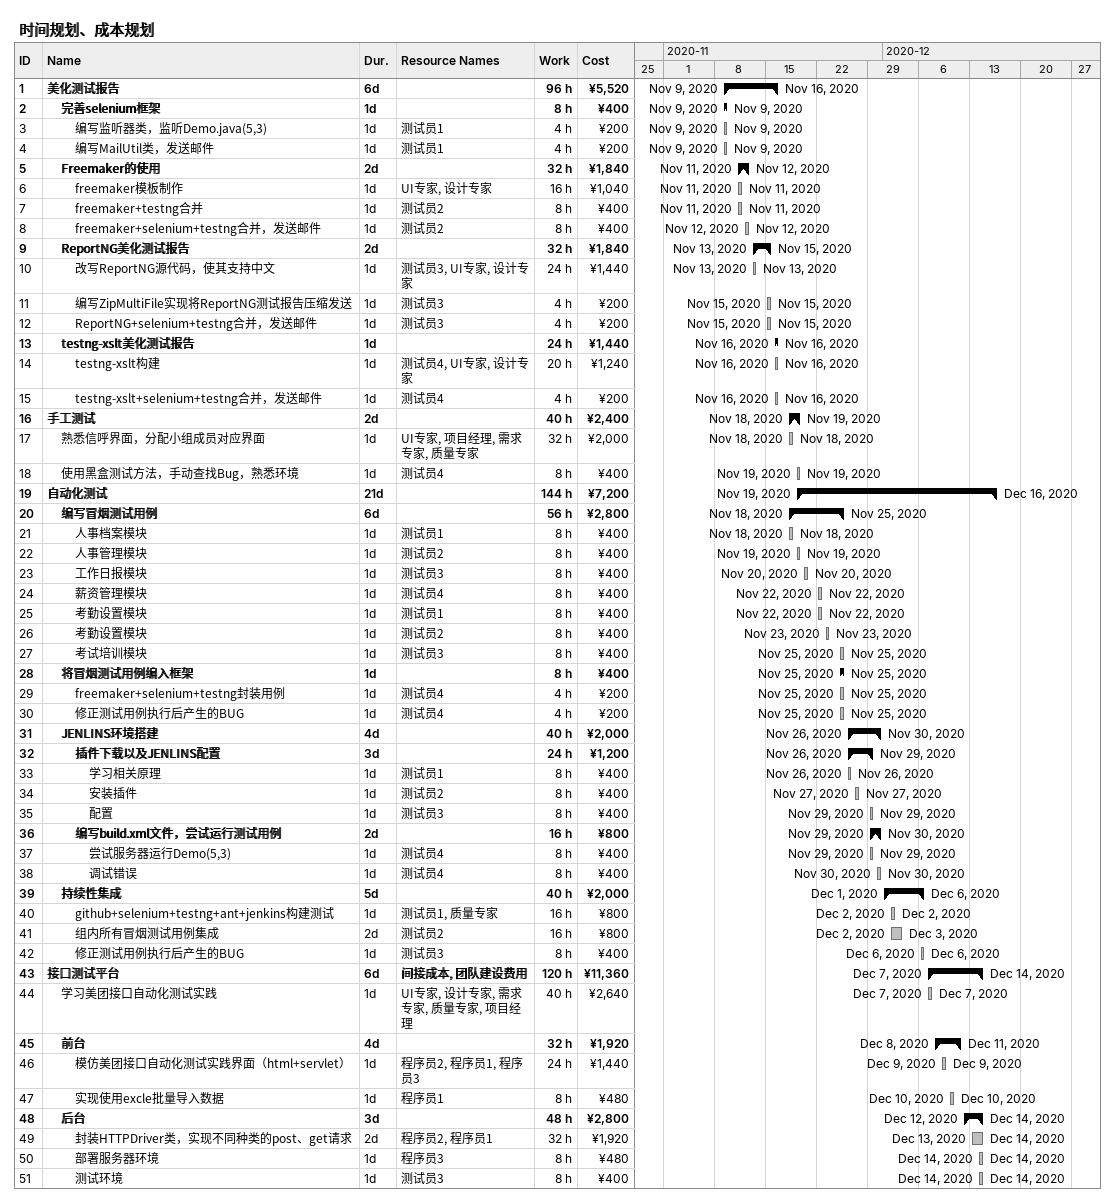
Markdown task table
时间规划、成本规划

| ID | Level | Task | Duration | Start | Finish | Resources | Work (h) | Cost (¥) |
|---|---|---|---|---|---|---|---|---|
| 1 | 1 | **美化测试报告** | 6d | 2020-11-09 | 2020-11-16 |  | 96 | 5520 |
| 2 | 2 | **完善selenium框架** | 1d | 2020-11-09 | 2020-11-09 |  | 8 | 400 |
| 3 | 3 | 编写监听器类，监听Demo.java(5,3) | 1d | 2020-11-09 | 2020-11-09 | 测试员1 | 4 | 200 |
| 4 | 3 | 编写MailUtil类，发送邮件 | 1d | 2020-11-09 | 2020-11-09 | 测试员1 | 4 | 200 |
| 5 | 2 | **Freemaker的使用** | 2d | 2020-11-11 | 2020-11-12 |  | 32 | 1840 |
| 6 | 3 | freemaker模板制作 | 1d | 2020-11-11 | 2020-11-11 | UI专家, 设计专家 | 16 | 1040 |
| 7 | 3 | freemaker+testng合并 | 1d | 2020-11-11 | 2020-11-11 | 测试员2 | 8 | 400 |
| 8 | 3 | freemaker+selenium+testng合并，发送邮件 | 1d | 2020-11-12 | 2020-11-12 | 测试员2 | 8 | 400 |
| 9 | 2 | **ReportNG美化测试报告** | 2d | 2020-11-13 | 2020-11-15 |  | 32 | 1840 |
| 10 | 3 | 改写ReportNG源代码，使其支持中文 | 1d | 2020-11-13 | 2020-11-13 | 测试员3, UI专家, 设计专家 | 24 | 1440 |
| 11 | 3 | 编写ZipMultiFile实现将ReportNG测试报告压缩发送 | 1d | 2020-11-15 | 2020-11-15 | 测试员3 | 4 | 200 |
| 12 | 3 | ReportNG+selenium+testng合并，发送邮件 | 1d | 2020-11-15 | 2020-11-15 | 测试员3 | 4 | 200 |
| 13 | 2 | **testng-xslt美化测试报告** | 1d | 2020-11-16 | 2020-11-16 |  | 24 | 1440 |
| 14 | 3 | testng-xslt构建 | 1d | 2020-11-16 | 2020-11-16 | 测试员4, UI专家, 设计专家 | 20 | 1240 |
| 15 | 3 | testng-xslt+selenium+testng合并，发送邮件 | 1d | 2020-11-16 | 2020-11-16 | 测试员4 | 4 | 200 |
| 16 | 1 | **手工测试** | 2d | 2020-11-18 | 2020-11-19 |  | 40 | 2400 |
| 17 | 2 | 熟悉信呼界面，分配小组成员对应界面 | 1d | 2020-11-18 | 2020-11-18 | UI专家, 项目经理, 需求专家, 质量专家 | 32 | 2000 |
| 18 | 2 | 使用黑盒测试方法，手动查找Bug，熟悉环境 | 1d | 2020-11-19 | 2020-11-19 | 测试员4 | 8 | 400 |
| 19 | 1 | **自动化测试** | 21d | 2020-11-19 | 2020-12-16 |  | 144 | 7200 |
| 20 | 2 | **编写冒烟测试用例** | 6d | 2020-11-18 | 2020-11-25 |  | 56 | 2800 |
| 21 | 3 | 人事档案模块 | 1d | 2020-11-18 | 2020-11-18 | 测试员1 | 8 | 400 |
| 22 | 3 | 人事管理模块 | 1d | 2020-11-19 | 2020-11-19 | 测试员2 | 8 | 400 |
| 23 | 3 | 工作日报模块 | 1d | 2020-11-20 | 2020-11-20 | 测试员3 | 8 | 400 |
| 24 | 3 | 薪资管理模块 | 1d | 2020-11-22 | 2020-11-22 | 测试员4 | 8 | 400 |
| 25 | 3 | 考勤设置模块 | 1d | 2020-11-22 | 2020-11-22 | 测试员1 | 8 | 400 |
| 26 | 3 | 考勤设置模块 | 1d | 2020-11-23 | 2020-11-23 | 测试员2 | 8 | 400 |
| 27 | 3 | 考试培训模块 | 1d | 2020-11-25 | 2020-11-25 | 测试员3 | 8 | 400 |
| 28 | 2 | **将冒烟测试用例编入框架** | 1d | 2020-11-25 | 2020-11-25 |  | 8 | 400 |
| 29 | 3 | freemaker+selenium+testng封装用例 | 1d | 2020-11-25 | 2020-11-25 | 测试员4 | 4 | 200 |
| 30 | 3 | 修正测试用例执行后产生的BUG | 1d | 2020-11-25 | 2020-11-25 | 测试员4 | 4 | 200 |
| 31 | 2 | **JENLINS环境搭建** | 4d | 2020-11-26 | 2020-11-30 |  | 40 | 2000 |
| 32 | 3 | **插件下载以及JENLINS配置** | 3d | 2020-11-26 | 2020-11-29 |  | 24 | 1200 |
| 33 | 4 | 学习相关原理 | 1d | 2020-11-26 | 2020-11-26 | 测试员1 | 8 | 400 |
| 34 | 4 | 安装插件 | 1d | 2020-11-27 | 2020-11-27 | 测试员2 | 8 | 400 |
| 35 | 4 | 配置 | 1d | 2020-11-29 | 2020-11-29 | 测试员3 | 8 | 400 |
| 36 | 3 | **编写build.xml文件，尝试运行测试用例** | 2d | 2020-11-29 | 2020-11-30 |  | 16 | 800 |
| 37 | 4 | 尝试服务器运行Demo(5,3) | 1d | 2020-11-29 | 2020-11-29 | 测试员4 | 8 | 400 |
| 38 | 4 | 调试错误 | 1d | 2020-11-30 | 2020-11-30 | 测试员4 | 8 | 400 |
| 39 | 2 | **持续性集成** | 5d | 2020-12-01 | 2020-12-06 |  | 40 | 2000 |
| 40 | 3 | github+selenium+testng+ant+jenkins构建测试 | 1d | 2020-12-02 | 2020-12-02 | 测试员1, 质量专家 | 16 | 800 |
| 41 | 3 | 组内所有冒烟测试用例集成 | 2d | 2020-12-02 | 2020-12-03 | 测试员2 | 16 | 800 |
| 42 | 3 | 修正测试用例执行后产生的BUG | 1d | 2020-12-06 | 2020-12-06 | 测试员3 | 8 | 400 |
| 43 | 1 | **接口测试平台** | 6d | 2020-12-07 | 2020-12-14 | 间接成本, 团队建设费用 | 120 | 11360 |
| 44 | 2 | 学习美团接口自动化测试实践 | 1d | 2020-12-07 | 2020-12-07 | UI专家, 设计专家, 需求专家, 质量专家, 项目经理 | 40 | 2640 |
| 45 | 2 | **前台** | 4d | 2020-12-08 | 2020-12-11 |  | 32 | 1920 |
| 46 | 3 | 模仿美团接口自动化测试实践界面（html+servlet） | 1d | 2020-12-09 | 2020-12-09 | 程序员2, 程序员1, 程序员3 | 24 | 1440 |
| 47 | 3 | 实现使用excle批量导入数据 | 1d | 2020-12-10 | 2020-12-10 | 程序员1 | 8 | 480 |
| 48 | 2 | **后台** | 3d | 2020-12-12 | 2020-12-14 |  | 48 | 2800 |
| 49 | 3 | 封装HTTPDriver类，实现不同种类的post、get请求 | 2d | 2020-12-13 | 2020-12-14 | 程序员2, 程序员1 | 32 | 1920 |
| 50 | 3 | 部署服务器环境 | 1d | 2020-12-14 | 2020-12-14 | 程序员3 | 8 | 480 |
| 51 | 3 | 测试环境 | 1d | 2020-12-14 | 2020-12-14 | 测试员3 | 8 | 400 |
